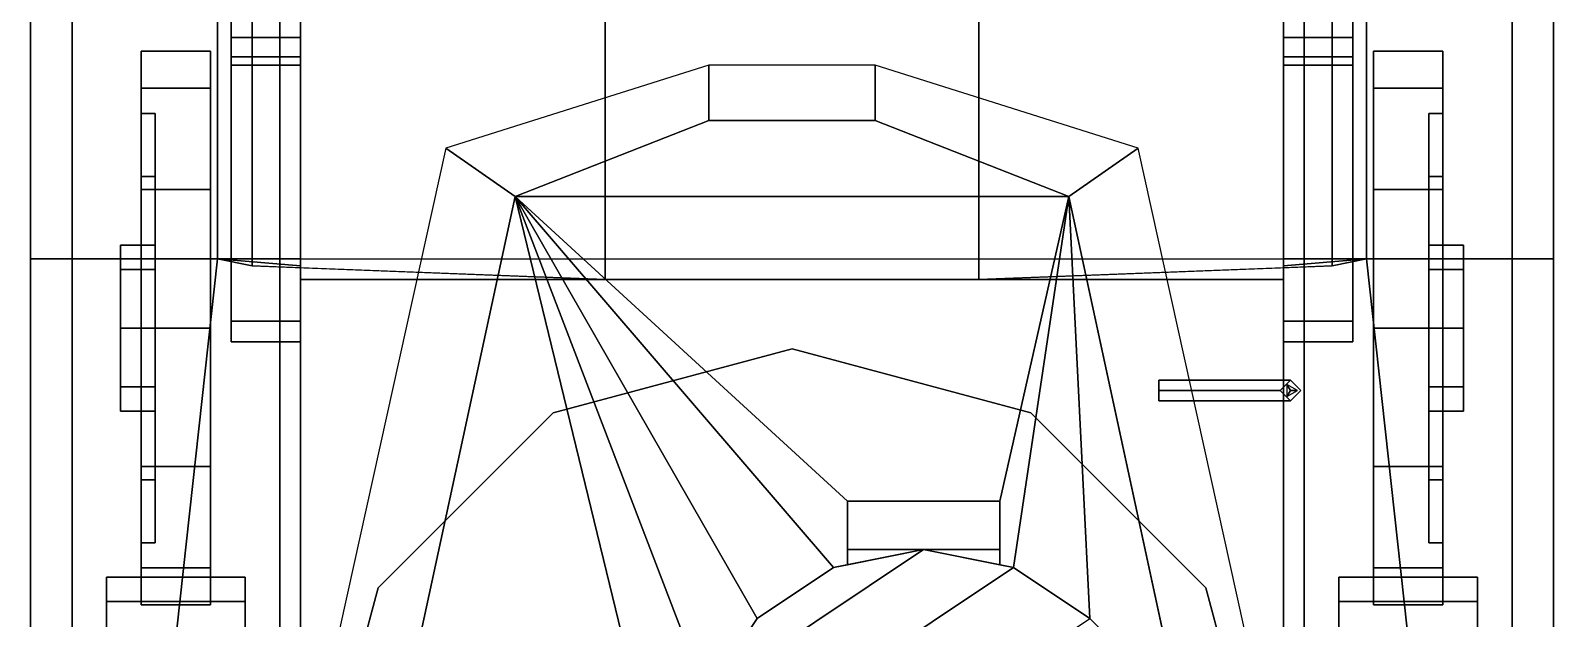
# Model space of a CAD drawing. Header units: millimetres. Extents: x -1.1 to 1.1, y -2.2 to 9.7.
# Drawn here: x -1.1 to 1.1, y 0.08 to 0.93 of the extents above; entities that cross this region are included whole.
import ezdxf

# ---------------------------------------------------------------- set-up
doc = ezdxf.new("R2010")
doc.units = ezdxf.units.MM
for name, color, linetype in [('addon', 4, 'Continuous'), ('fenders', 6, 'Continuous'), ('suspension', 5, 'Continuous'), ('tracks', 3, 'Continuous'), ('turret', 2, 'Continuous'), ('wheels', 2, 'Continuous')]:
    doc.layers.add(name, color=color, linetype=linetype)

msp = doc.modelspace()

# ---------------------------------------------------------------- linework, layer by layer
for points in [[(-0.71, 2.19, 0.42), (-0.71, 2.1, 0.33), (-0.71, -1.35, 0.33), (-0.71, -1.46, 1)], [(-0.71, 2.01, 1.05), (-0.71, 2.19, 0.42), (-0.71, -1.46, 1), (-0.71, 0.6, 1.05)], [(0.71, -1.35, 0.33), (0.71, 2.1, 0.33), (0.71, 2.19, 0.42), (0.71, -1.46, 1)], [(0.71, -1.46, 1), (0.71, 2.19, 0.42), (0.71, 2.01, 1.05), (0.71, 0.6, 1.05)], [(-0.71, -1.35, 0.33), (-0.71, 2.1, 0.33), (0.71, 2.1, 0.33), (0.71, -1.35, 0.33)], [(0.71, 0.6, 1.05), (0.71, 2.01, 1.05), (-0.71, 2.01, 1.05), (-0.71, 0.6, 1.05)], [(-0.78, 0.59, 1.2), (-0.78, 1.67, 1.2), (-0.83, 1.67, 1.09), (-0.83, 0.6, 1.09)], [(-0.83, 0.6, 1.09), (-0.83, 1.67, 1.09), (-0.83, 1.67, 0.97), (-0.83, 0.6, 1.01)], [(-0.27, 0.57, 1.35), (-0.27, 1.54, 1.35), (-0.78, 1.67, 1.2), (-0.78, 0.59, 1.2)], [(0.78, 0.59, 1.2), (0.78, 1.67, 1.2), (0.27, 1.54, 1.35), (0.27, 0.57, 1.35)], [(0.83, 0.6, 1.09), (0.83, 1.67, 1.09), (0.78, 1.67, 1.2), (0.78, 0.59, 1.2)], [(0.83, 0.6, 1.01), (0.83, 1.67, 0.97), (0.83, 1.67, 1.09), (0.83, 0.6, 1.09)], [(0.27, 0.57, 1.35), (0.27, 1.54, 1.35), (-0.27, 1.54, 1.35), (-0.27, 0.57, 1.35)], [(-0.71, 0.5873, 1.2206), (-0.78, 0.59, 1.2), (-0.83, 0.6, 1.09), (-0.71, 0.59, 1.2)], [(-0.71, 0.59, 1.2), (-0.83, 0.6, 1.09), (-0.83, 0.6, 1.01), (-0.71, 0.6, 1.09)], [(-0.71, 0.6, 1.09), (-0.83, 0.6, 1.01), (-0.83, 0.6, 1.01), (-0.71, 0.6, 1.05)], [(-0.71, -1.46, 1), (-0.71, 0.59, 1.2), (-0.71, 0.6, 1.09)], [(-0.71, -1.46, 1), (-0.71, 0.6, 1.09), (-0.71, 0.6, 1.05)], [(0.71, -1.46, 1), (0.71, 0.6, 1.09), (0.71, 0.59, 1.2), (0.71, -1.46, 1)], [(0.71, -1.46, 1), (0.71, 0.6, 1.05), (0.71, 0.6, 1.09), (0.71, -1.46, 1)], [(0.71, 0.59, 1.2), (0.83, 0.6, 1.09), (0.78, 0.59, 1.2), (0.71, 0.5873, 1.2206)], [(0.71, 0.6, 1.09), (0.83, 0.6, 1.01), (0.83, 0.6, 1.09), (0.71, 0.59, 1.2)], [(0.71, 0.6, 1.05), (0.83, 0.6, 1.01), (0.83, 0.6, 1.01), (0.71, 0.6, 1.09)], [(-0.71, -1.46, 1), (-0.71, 0.57, 1.35), (-0.71, 0.59, 1.2)], [(0.71, -1.46, 1), (0.71, 0.59, 1.2), (0.71, 0.57, 1.35), (0.71, -1.46, 1)], [(0.71, -1.32, 1.39), (0.71, 0.57, 1.39), (-0.71, 0.57, 1.39), (-0.71, -1.32, 1.39)], [(-0.71, -1.32, 1.39), (-0.71, 0.57, 1.39), (-0.71, 0.57, 1.35), (-0.71, -1.46, 1)], [(0.71, -1.46, 1), (0.71, 0.57, 1.35), (0.71, 0.57, 1.39), (0.71, -1.32, 1.39)]]:
    msp.add_3dface(points)
at = {"layer": 'addon'}
for points in [[(-0.71, 0.57, 1.35), (-0.27, 0.57, 1.35), (-0.71, 0.5873, 1.2206)], [(0.71, 0.5873, 1.2206), (0.71, 0.5873, 1.2206), (0.27, 0.57, 1.35), (0.71, 0.57, 1.35)], [(-0.71, 0.57, 1.39), (-0.27, 0.57, 1.35), (-0.71, 0.57, 1.35)], [(0.71, 0.57, 1.39), (0.27, 0.57, 1.35), (-0.27, 0.57, 1.35), (-0.71, 0.57, 1.39)], [(0.71, 0.57, 1.35), (0.71, 0.57, 1.35), (0.27, 0.57, 1.35), (0.71, 0.57, 1.39)]]:
    msp.add_3dface(points, dxfattribs=at)
at = {"layer": 'fenders'}
for points in [[(-0.83, 0.6, 1.01), (-0.83, 1.67, 0.97), (-1.1, 1.67, 0.97), (-1.1, 0.6, 1.01)], [(-1.1, 0.6, 1.01), (-1.1, 1.67, 0.97), (-1.1, 1.67, 0.94), (-1.1, 0.6, 0.98)], [(1.1, 0.6, 1.01), (1.1, 1.67, 0.97), (0.83, 1.67, 0.97), (0.83, 0.6, 1.01)], [(1.1, 0.6, 0.98), (1.1, 1.67, 0.94), (1.1, 1.67, 0.97), (1.1, 0.6, 1.01)], [(-1.1, -1.86, 1.1), (-1.1, 0.6, 1.01), (-1.1, 0.6, 0.98), (-1.1, -1.86, 1.07)], [(-0.71, -1.86, 1.1), (-0.71, 0.6, 1.01), (-0.83, 0.6, 1.01), (-1.1, -1.86, 1.1)], [(-1.1, -1.86, 1.1), (-0.83, 0.6, 1.01), (-1.1, 0.6, 1.01), (-1.1, -1.86, 1.1)], [(1.1, -1.86, 1.1), (0.83, 0.6, 1.01), (0.71, 0.6, 1.01), (0.71, -1.86, 1.1)], [(1.1, -1.86, 1.1), (1.1, 0.6, 1.01), (0.83, 0.6, 1.01), (1.1, -1.86, 1.1)], [(1.1, -1.86, 1.07), (1.1, 0.6, 0.98), (1.1, 0.6, 1.01), (1.1, -1.86, 1.1)]]:
    msp.add_3dface(points, dxfattribs=at)
at = {"layer": 'suspension'}
for points in [[(-0.81, 0.96, 0.65), (-0.81, 1.36, 0.52), (-0.81, 0.92, 0.41), (-0.81, 0.96, 0.65)], [(-0.81, 1.36, 0.52), (-0.81, 1.36, 0.38), (-0.81, 1.33, 0.38), (-0.81, 0.92, 0.41)], [(0.81, 0.92, 0.41), (0.81, 1.36, 0.52), (0.81, 0.96, 0.65), (0.81, 0.88, 0.65)], [(0.81, 1.33, 0.38), (0.81, 1.36, 0.38), (0.81, 1.36, 0.52), (0.81, 0.92, 0.41)], [(-0.81, 0.92, 0.41), (-0.81, 1.33, 0.38), (-0.71, 1.33, 0.38), (-0.71, 0.92, 0.41)], [(0.71, 0.92, 0.41), (0.71, 1.33, 0.38), (0.81, 1.33, 0.38), (0.81, 0.92, 0.41)], [(-0.81, 0.92, 0.41), (-0.81, 0.48, 0.52), (-0.81, 0.88, 0.65), (-0.81, 0.96, 0.65)], [(-0.81, 0.96, 0.65), (-0.81, 0.88, 0.65), (-0.71, 0.88, 0.65), (-0.71, 0.96, 0.65)], [(-0.81, 0.96, 0.37), (-0.81, 0.8917, 0.3983), (-0.81, 0.92, 0.41), (-0.81, 0.9483, 0.3983)], [(-0.81, 0.9483, 0.3417), (-0.81, 0.88, 0.37), (-0.81, 0.8917, 0.3983), (-0.81, 0.96, 0.37)], [(-0.81, 0.92, 0.33), (-0.81, 0.9483, 0.3417), (-0.71, 0.9483, 0.3417), (-0.71, 0.92, 0.33)], [(-0.81, 0.9483, 0.3983), (-0.81, 0.92, 0.41), (-0.71, 0.92, 0.41), (-0.71, 0.9483, 0.3983)], [(-0.81, 0.92, 0.33), (-0.81, 0.8917, 0.3417), (-0.81, 0.88, 0.37), (-0.81, 0.9483, 0.3417)], [(0.81, 0.88, 0.65), (0.81, 0.96, 0.65), (0.71, 0.96, 0.65), (0.71, 0.88, 0.65)], [(0.81, 0.92, 0.41), (0.81, 0.9483, 0.3983), (0.71, 0.9483, 0.3983), (0.71, 0.92, 0.41)], [(0.81, 0.9483, 0.3417), (0.81, 0.92, 0.33), (0.71, 0.92, 0.33), (0.71, 0.9483, 0.3417)], [(0.81, 0.92, 0.33), (0.81, 0.9483, 0.3417), (0.81, 0.96, 0.37), (0.81, 0.8917, 0.3417)], [(0.81, 0.8917, 0.3417), (0.81, 0.96, 0.37), (0.81, 0.9483, 0.3983), (0.81, 0.88, 0.37)], [(0.81, 0.88, 0.37), (0.81, 0.9483, 0.3983), (0.81, 0.92, 0.41), (0.81, 0.8917, 0.3983)], [(-0.81, 0.8917, 0.3417), (-0.81, 0.92, 0.33), (-0.71, 0.92, 0.33), (-0.71, 0.8917, 0.3417)], [(-0.81, 0.92, 0.41), (-0.81, 0.8917, 0.3983), (-0.71, 0.8917, 0.3983), (-0.71, 0.92, 0.41)], [(-0.81, 0.51, 0.38), (-0.81, 0.48, 0.38), (-0.81, 0.48, 0.52), (-0.81, 0.92, 0.41)], [(-0.71, 0.92, 0.41), (-0.71, 0.51, 0.38), (-0.81, 0.51, 0.38), (-0.81, 0.92, 0.41)], [(0.81, 0.92, 0.41), (0.81, 0.51, 0.38), (0.71, 0.51, 0.38), (0.71, 0.92, 0.41)], [(0.81, 0.8917, 0.3983), (0.81, 0.92, 0.41), (0.71, 0.92, 0.41), (0.71, 0.8917, 0.3983)], [(0.81, 0.92, 0.33), (0.81, 0.8917, 0.3417), (0.71, 0.8917, 0.3417), (0.71, 0.92, 0.33)], [(0.81, 0.88, 0.65), (0.81, 0.48, 0.52), (0.81, 0.92, 0.41), (0.81, 0.88, 0.65)], [(0.81, 0.48, 0.52), (0.81, 0.48, 0.38), (0.81, 0.51, 0.38), (0.81, 0.92, 0.41)], [(-0.81, 0.88, 0.37), (-0.81, 0.8917, 0.3417), (-0.71, 0.8917, 0.3417), (-0.71, 0.88, 0.37)], [(-0.81, 0.8917, 0.3983), (-0.81, 0.88, 0.37), (-0.71, 0.88, 0.37), (-0.71, 0.8917, 0.3983)], [(-0.81, 0.88, 0.65), (-0.81, 0.48, 0.52), (-0.71, 0.48, 0.52), (-0.71, 0.88, 0.65)], [(0.81, 0.88, 0.37), (0.81, 0.8917, 0.3983), (0.71, 0.8917, 0.3983), (0.71, 0.88, 0.37)], [(0.81, 0.8917, 0.3417), (0.81, 0.88, 0.37), (0.71, 0.88, 0.37), (0.71, 0.8917, 0.3417)], [(0.71, 0.88, 0.65), (0.71, 0.48, 0.52), (0.81, 0.48, 0.52), (0.81, 0.88, 0.65)], [(-0.71, 0.51, 0.38), (-0.71, 0.48, 0.38), (-0.81, 0.48, 0.38), (-0.81, 0.51, 0.38)], [(0.81, 0.51, 0.38), (0.81, 0.48, 0.38), (0.71, 0.48, 0.38), (0.71, 0.51, 0.38)], [(-0.81, 0.48, 0.52), (-0.81, 0.48, 0.38), (-0.71, 0.48, 0.38), (-0.71, 0.48, 0.52)], [(0.71, 0.48, 0.52), (0.71, 0.48, 0.38), (0.81, 0.48, 0.38), (0.81, 0.48, 0.52)]]:
    msp.add_3dface(points, dxfattribs=at)
at = {"layer": 'tracks'}
for points in [[(-1.04, 1.4, -0.02), (-1.04, -1.38, -0.02), (-1.04, -1.37), (-1.04, 1.39)], [(-0.74, 1.4, -0.02), (-0.74, -1.38, -0.02), (-1.04, -1.38, -0.02), (-1.04, 1.4, -0.02)], [(-1.04, 1.39), (-1.04, -1.37), (-0.74, -1.37), (-0.74, 1.39)], [(-0.74, -1.37), (-0.74, -1.38, -0.02), (-0.74, 1.4, -0.02), (-0.74, 1.39)], [(0.74, 1.4, -0.02), (0.74, -1.38, -0.02), (0.74, -1.37), (0.74, 1.39)], [(1.04, 1.4, -0.02), (1.04, -1.38, -0.02), (0.74, -1.38, -0.02), (0.74, 1.4, -0.02)], [(0.74, 1.39), (0.74, -1.37), (1.04, -1.37), (1.04, 1.39)], [(1.04, -1.37), (1.04, -1.38, -0.02), (1.04, 1.4, -0.02), (1.04, 1.39)], [(-0.74, 1.34, 0.8), (-0.74, 0.02, 0.9), (-1.04, 0.02, 0.9), (-1.04, 1.34, 0.8)], [(-1.04, 0.02, 0.9), (-1.04, 0.02, 0.92), (-1.04, 1.34, 0.82), (-1.04, 1.34, 0.8)], [(-1.04, 1.34, 0.82), (-1.04, 0.02, 0.92), (-0.74, 0.02, 0.92), (-0.74, 1.34, 0.82)], [(-0.74, 1.34, 0.82), (-0.74, 0.02, 0.92), (-0.74, 0.02, 0.9), (-0.74, 1.34, 0.8)], [(0.74, 0.02, 0.9), (0.74, 0.02, 0.92), (0.74, 1.34, 0.82), (0.74, 1.34, 0.8)], [(0.74, 1.34, 0.82), (0.74, 0.02, 0.92), (1.04, 0.02, 0.92), (1.04, 1.34, 0.82)], [(1.04, 1.34, 0.8), (1.04, 0.02, 0.9), (0.74, 0.02, 0.9), (0.74, 1.34, 0.8)], [(1.04, 1.34, 0.82), (1.04, 0.02, 0.92), (1.04, 0.02, 0.9), (1.04, 1.34, 0.8)]]:
    msp.add_3dface(points, dxfattribs=at)
at = {"layer": 'turret'}
for points in [[(-0.12, 0.8, 1.93), (-0.12, 0.88, 1.44), (-0.5, 0.76, 1.44), (-0.4, 0.69, 1.93)], [(0.12, 0.8, 1.93), (0.12, 0.88, 1.44), (-0.12, 0.88, 1.44), (-0.12, 0.8, 1.93)], [(0.5, 0.76, 1.44), (0.12, 0.88, 1.44), (0.12, 0.8, 1.93), (0.4, 0.69, 1.93)], [(0.4, 0.69, 1.93), (0.12, 0.8, 1.93), (-0.12, 0.8, 1.93), (-0.4, 0.69, 1.93)], [(-0.5, 0.76, 1.44), (-0.71, -0.19, 1.44), (-0.59, -0.19, 1.93), (-0.4, 0.69, 1.93)], [(0.59, -0.19, 1.93), (0.71, -0.19, 1.44), (0.5, 0.76, 1.44), (0.4, 0.69, 1.93)], [(-0.4, 0.69, 1.93), (-0.59, -0.19, 1.93), (-0.22, -0.05, 1.93)], [(-0.4, 0.69, 1.93), (0.08, 0.25, 1.93), (0.3, 0.25, 1.93), (0.4, 0.69, 1.93)], [(-0.4, 0.69, 1.93), (-0.22, -0.05, 1.93), (-0.1281, -0.05, 1.93), (-0.1241, -0.0299, 1.93)], [(-0.4, 0.69, 1.93), (-0.1241, -0.0299, 1.93), (-0.1241, -0.0299, 1.93), (-0.0504, 0.0804, 1.93)], [(-0.4, 0.69, 1.93), (-0.0504, 0.0804, 1.93), (-0.0504, 0.0804, 1.93), (0.0599, 0.1541, 1.93)], [(-0.4, 0.69, 1.93), (0.0599, 0.1541, 1.93), (0.08, 0.1581, 1.93), (0.08, 0.25, 1.93)], [(0.3, 0.1581, 1.93), (0.3201, 0.1541, 1.93), (0.4, 0.69, 1.93), (0.3, 0.25, 1.93)], [(0.4304, 0.0804, 1.93), (0.4304, 0.0804, 1.93), (0.4, 0.69, 1.93), (0.3201, 0.1541, 1.93)], [(0.5598, -0.05, 1.93), (0.5598, -0.05, 1.93), (0.4, 0.69, 1.93), (0.4304, 0.0804, 1.93)], [(0, 0.47, 1.39), (-0.345, 0.3776, 1.39), (-0.345, 0.3776, 1.44), (0, 0.47, 1.44)], [(0.345, 0.3776, 1.39), (0, 0.47, 1.39), (0, 0.47, 1.44), (0.345, 0.3776, 1.44)], [(0.705, 0.41, 1.815), (0.72, 0.425, 1.8), (0.53, 0.425, 1.8), (0.53, 0.41, 1.815)], [(0.72, 0.425, 1.8), (0.705, 0.41, 1.785), (0.53, 0.41, 1.785), (0.53, 0.425, 1.8)], [(0.72, 0.425, 1.76), (0.705, 0.41, 1.76), (0.705, 0.41, 1.97), (0.72, 0.425, 1.97)], [(0.72, 0.425, 1.97), (0.705, 0.41, 1.97), (0.72, 0.395, 1.97), (0.735, 0.41, 1.97)], [(0.73, 0.41, 1.97), (0.715, 0.4187, 1.97), (0.72, 0.41, 2.97)], [(0.715, 0.4187, 1.97), (0.715, 0.4013, 1.97), (0.72, 0.41, 2.97)], [(0.735, 0.41, 1.76), (0.72, 0.425, 1.76), (0.72, 0.425, 1.97), (0.735, 0.41, 1.97)], [(0.705, 0.41, 1.785), (0.72, 0.395, 1.8), (0.53, 0.395, 1.8), (0.53, 0.41, 1.785)], [(0.72, 0.395, 1.8), (0.705, 0.41, 1.815), (0.53, 0.41, 1.815), (0.53, 0.395, 1.8)], [(0.705, 0.41, 1.76), (0.72, 0.395, 1.76), (0.72, 0.395, 1.97), (0.705, 0.41, 1.97)], [(0.715, 0.4013, 1.97), (0.73, 0.41, 1.97), (0.72, 0.41, 2.97)], [(0.72, 0.395, 1.76), (0.735, 0.41, 1.76), (0.735, 0.41, 1.97), (0.72, 0.395, 1.97)], [(-0.345, 0.3776, 1.39), (-0.5976, 0.125, 1.39), (-0.5976, 0.125, 1.44), (-0.345, 0.3776, 1.44)], [(0.5976, 0.125, 1.39), (0.345, 0.3776, 1.39), (0.345, 0.3776, 1.44), (0.5976, 0.125, 1.44)], [(0.08, 0.25, 1.93), (0.08, 0.1581, 1.93), (0.08, 0.18, 2.14), (0.08, 0.25, 2.07)], [(0.08, 0.25, 2.07), (0.08, 0.18, 2.14), (0.3, 0.18, 2.14), (0.3, 0.25, 2.07)], [(0.3, 0.25, 2.07), (0.3, 0.25, 1.93), (0.08, 0.25, 1.93), (0.08, 0.25, 2.07)], [(0.3, 0.18, 2.14), (0.3, 0.1581, 1.93), (0.3, 0.25, 1.93), (0.3, 0.25, 2.07)], [(0.19, 0.18, 2.15), (-0.1241, -0.0299, 2.15), (-0.15, -0.16, 2.15), (0.3201, 0.1541, 2.15)], [(0.0599, 0.1541, 2.15), (-0.0504, 0.0804, 2.15), (-0.1241, -0.0299, 2.15), (0.19, 0.18, 2.15)], [(0.19, 0.18, 2.14), (0.08, 0.1581, 2.14), (0.0599, 0.1541, 2.15), (0.19, 0.18, 2.15)], [(0.08, 0.1581, 1.93), (0.08, 0.1581, 1.93), (0.08, 0.1581, 2.14), (0.08, 0.18, 2.14)], [(0.08, 0.18, 2.14), (0.08, 0.18, 2.14), (0.08, 0.1581, 2.14), (0.19, 0.18, 2.14)], [(0.19, 0.18, 2.14), (0.19, 0.18, 2.14), (0.3, 0.1581, 2.14), (0.3, 0.18, 2.14)], [(0.3, 0.1581, 2.14), (0.19, 0.18, 2.14), (0.19, 0.18, 2.15), (0.3201, 0.1541, 2.15)], [(0.3, 0.1581, 2.14), (0.3, 0.1581, 1.93), (0.3, 0.1581, 1.93), (0.3, 0.18, 2.14)], [(0.3201, 0.1541, 2.15), (-0.15, -0.16, 2.15), (-0.1241, -0.2901, 2.15), (0.4304, 0.0804, 2.15)], [(0.0599, 0.1541, 1.93), (-0.0504, 0.0804, 1.93), (-0.0504, 0.0804, 2.15), (0.0599, 0.1541, 2.15)], [(0.08, 0.1581, 1.93), (0.0599, 0.1541, 1.93), (0.0599, 0.1541, 2.15), (0.08, 0.1581, 2.14)], [(0.3201, 0.1541, 1.93), (0.3, 0.1581, 1.93), (0.3, 0.1581, 2.14), (0.3201, 0.1541, 2.15)], [(0.4304, 0.0804, 1.93), (0.3201, 0.1541, 1.93), (0.3201, 0.1541, 2.15), (0.4304, 0.0804, 2.15)], [(-0.5976, 0.125, 1.39), (-0.69, -0.22, 1.39), (-0.69, -0.22, 1.44), (-0.5976, 0.125, 1.44)], [(0.69, -0.22, 1.39), (0.5976, 0.125, 1.39), (0.5976, 0.125, 1.44), (0.69, -0.22, 1.44)]]:
    msp.add_3dface(points, dxfattribs=at)
at = {"layer": 'wheels'}
for points in [[(-0.84, 0.8464, 0.6), (-0.84, 0.9, 0.4), (-0.94, 0.9, 0.4), (-0.94, 0.8464, 0.6)], [(-0.94, 0.8464, 0.6), (-0.94, 0.9, 0.4), (-0.94, 0.81, 0.4), (-0.94, 0.7192, 0.6192)], [(-0.84, 0.9, 0.4), (-0.84, 0.8464, 0.2), (-0.94, 0.8464, 0.2), (-0.94, 0.9, 0.4)], [(-0.94, 0.9, 0.4), (-0.94, 0.8464, 0.2), (-0.94, 0.7192, 0.1808), (-0.94, 0.81, 0.4)], [(-0.84, 0.1536, 0.6), (-0.84, 0.9, 0.4), (-0.84, 0.8464, 0.6), (-0.84, 0.3, 0.7464)], [(-0.84, 0.1, 0.4), (-0.84, 0.8464, 0.2), (-0.84, 0.9, 0.4), (-0.84, 0.1536, 0.6)], [(0.84, 0.9, 0.4), (0.84, 0.1536, 0.2), (0.84, 0.1, 0.4), (0.84, 0.8464, 0.6)], [(0.84, 0.9, 0.4), (0.84, 0.8464, 0.6), (0.94, 0.8464, 0.6), (0.94, 0.9, 0.4)], [(0.84, 0.8464, 0.2), (0.84, 0.3, 0.0536), (0.84, 0.1536, 0.2), (0.84, 0.9, 0.4)], [(0.84, 0.8464, 0.2), (0.84, 0.9, 0.4), (0.94, 0.9, 0.4), (0.94, 0.8464, 0.2)], [(0.94, 0.9, 0.4), (0.94, 0.8464, 0.6), (0.94, 0.7192, 0.6192), (0.94, 0.81, 0.4)], [(0.94, 0.8464, 0.2), (0.94, 0.9, 0.4), (0.94, 0.81, 0.4), (0.94, 0.7192, 0.1808)], [(-0.84, 0.8464, 0.2), (-0.84, 0.7, 0.0536), (-0.94, 0.7, 0.0536), (-0.94, 0.8464, 0.2)], [(-0.94, 0.8464, 0.2), (-0.94, 0.7, 0.0536), (-0.94, 0.7192, 0.1808)], [(-0.94, 0.7, 0.7464), (-0.94, 0.8464, 0.6), (-0.94, 0.7192, 0.6192)], [(-0.84, 0.7, 0.7464), (-0.84, 0.8464, 0.6), (-0.94, 0.8464, 0.6), (-0.94, 0.7, 0.7464)], [(-0.84, 0.1536, 0.2), (-0.84, 0.7, 0.0536), (-0.84, 0.8464, 0.2), (-0.84, 0.1, 0.4)], [(-0.84, 0.3, 0.7464), (-0.84, 0.8464, 0.6), (-0.84, 0.7, 0.7464), (-0.84, 0.5, 0.8)], [(0.84, 0.8464, 0.6), (0.84, 0.1, 0.4), (0.84, 0.1536, 0.6), (0.84, 0.7, 0.7464)], [(0.84, 0.7, 0.0536), (0.84, 0.5), (0.84, 0.3, 0.0536), (0.84, 0.8464, 0.2)], [(0.84, 0.7, 0.0536), (0.84, 0.8464, 0.2), (0.94, 0.8464, 0.2), (0.94, 0.7, 0.0536)], [(0.84, 0.8464, 0.6), (0.84, 0.7, 0.7464), (0.94, 0.7, 0.7464), (0.94, 0.8464, 0.6)], [(0.94, 0.7, 0.0536), (0.94, 0.8464, 0.2), (0.94, 0.7192, 0.1808)], [(0.94, 0.8464, 0.6), (0.94, 0.7, 0.7464), (0.94, 0.7192, 0.6192)], [(-0.92, 0.81, 0.4), (-0.92, 0.7192, 0.6192), (-0.94, 0.7192, 0.6192), (-0.94, 0.81, 0.4)], [(-0.92, 0.7192, 0.1808), (-0.92, 0.81, 0.4), (-0.94, 0.81, 0.4), (-0.94, 0.7192, 0.1808)], [(-0.92, 0.7192, 0.6192), (-0.92, 0.81, 0.4), (-0.92, 0.62, 0.4), (-0.92, 0.5849, 0.4849)], [(-0.92, 0.81, 0.4), (-0.92, 0.7192, 0.1808), (-0.92, 0.5849, 0.3151), (-0.92, 0.62, 0.4)], [(0.92, 0.81, 0.4), (0.92, 0.7192, 0.6192), (0.92, 0.5849, 0.4849), (0.92, 0.62, 0.4)], [(0.92, 0.7192, 0.6192), (0.92, 0.81, 0.4), (0.94, 0.81, 0.4), (0.94, 0.7192, 0.6192)], [(0.92, 0.7192, 0.1808), (0.92, 0.81, 0.4), (0.92, 0.62, 0.4), (0.92, 0.5849, 0.3151)], [(0.92, 0.81, 0.4), (0.92, 0.7192, 0.1808), (0.94, 0.7192, 0.1808), (0.94, 0.81, 0.4)], [(-0.94, 0.7, 0.0536), (-0.94, 0.5), (-0.94, 0.5, 0.09), (-0.94, 0.7192, 0.1808)], [(-0.92, 0.5, 0.09), (-0.92, 0.7192, 0.1808), (-0.94, 0.7192, 0.1808), (-0.94, 0.5, 0.09)], [(-0.94, 0.5, 0.8), (-0.94, 0.7, 0.7464), (-0.94, 0.7192, 0.6192), (-0.94, 0.5, 0.71)], [(-0.92, 0.7192, 0.6192), (-0.92, 0.5, 0.71), (-0.94, 0.5, 0.71), (-0.94, 0.7192, 0.6192)], [(-0.92, 0.5, 0.71), (-0.92, 0.7192, 0.6192), (-0.92, 0.5849, 0.4849), (-0.92, 0.5, 0.52)], [(-0.92, 0.7192, 0.1808), (-0.92, 0.5, 0.09), (-0.92, 0.5, 0.28), (-0.92, 0.5849, 0.3151)], [(0.92, 0.7192, 0.6192), (0.92, 0.5, 0.71), (0.92, 0.5, 0.52), (0.92, 0.5849, 0.4849)], [(0.92, 0.5, 0.09), (0.92, 0.7192, 0.1808), (0.92, 0.5849, 0.3151), (0.92, 0.5, 0.28)], [(0.92, 0.7192, 0.1808), (0.92, 0.5, 0.09), (0.94, 0.5, 0.09), (0.94, 0.7192, 0.1808)], [(0.92, 0.5, 0.71), (0.92, 0.7192, 0.6192), (0.94, 0.7192, 0.6192), (0.94, 0.5, 0.71)], [(0.94, 0.5), (0.94, 0.7, 0.0536), (0.94, 0.7192, 0.1808), (0.94, 0.5, 0.09)], [(0.94, 0.7, 0.7464), (0.94, 0.5, 0.8), (0.94, 0.5, 0.71), (0.94, 0.7192, 0.6192)], [(-0.84, 0.7, 0.0536), (-0.84, 0.5), (-0.94, 0.5), (-0.94, 0.7, 0.0536)], [(-0.84, 0.5, 0.8), (-0.84, 0.7, 0.7464), (-0.94, 0.7, 0.7464), (-0.94, 0.5, 0.8)], [(-0.84, 0.3, 0.0536), (-0.84, 0.5), (-0.84, 0.7, 0.0536), (-0.84, 0.1536, 0.2)], [(0.84, 0.5), (0.84, 0.7, 0.0536), (0.94, 0.7, 0.0536), (0.94, 0.5)], [(0.84, 0.7, 0.7464), (0.84, 0.1536, 0.6), (0.84, 0.3, 0.7464), (0.84, 0.5, 0.8)], [(0.84, 0.7, 0.7464), (0.84, 0.5, 0.8), (0.94, 0.5, 0.8), (0.94, 0.7, 0.7464)], [(-0.92, 0.5849, 0.4849), (-0.92, 0.62, 0.4), (-0.97, 0.62, 0.4), (-0.97, 0.5849, 0.4849)], [(-0.92, 0.62, 0.4), (-0.92, 0.5849, 0.3151), (-0.97, 0.5849, 0.3151), (-0.97, 0.62, 0.4)], [(-0.97, 0.5, 0.52), (-0.97, 0.5849, 0.4849), (-0.97, 0.62, 0.4), (-0.97, 0.4151, 0.4849)], [(-0.97, 0.4151, 0.4849), (-0.97, 0.62, 0.4), (-0.97, 0.5849, 0.3151), (-0.97, 0.38, 0.4)], [(0.92, 0.5849, 0.3151), (0.92, 0.62, 0.4), (0.97, 0.62, 0.4), (0.97, 0.5849, 0.3151)], [(0.92, 0.62, 0.4), (0.92, 0.5849, 0.4849), (0.97, 0.5849, 0.4849), (0.97, 0.62, 0.4)], [(0.97, 0.62, 0.4), (0.97, 0.4151, 0.3151), (0.97, 0.5, 0.28), (0.97, 0.5849, 0.3151)], [(0.97, 0.5849, 0.4849), (0.97, 0.38, 0.4), (0.97, 0.4151, 0.3151), (0.97, 0.62, 0.4)], [(-0.92, 0.5849, 0.3151), (-0.92, 0.5, 0.28), (-0.97, 0.5, 0.28), (-0.97, 0.5849, 0.3151)], [(-0.97, 0.38, 0.4), (-0.97, 0.5849, 0.3151), (-0.97, 0.5, 0.28), (-0.97, 0.4151, 0.3151)], [(-0.92, 0.5, 0.52), (-0.92, 0.5849, 0.4849), (-0.97, 0.5849, 0.4849), (-0.97, 0.5, 0.52)], [(0.92, 0.5, 0.28), (0.92, 0.5849, 0.3151), (0.97, 0.5849, 0.3151), (0.97, 0.5, 0.28)], [(0.92, 0.5849, 0.4849), (0.92, 0.5, 0.52), (0.97, 0.5, 0.52), (0.97, 0.5849, 0.4849)], [(0.97, 0.5, 0.52), (0.97, 0.4151, 0.4849), (0.97, 0.38, 0.4), (0.97, 0.5849, 0.4849)], [(-0.92, 0.5, 0.28), (-0.92, 0.4151, 0.3151), (-0.97, 0.4151, 0.3151), (-0.97, 0.5, 0.28)], [(-0.92, 0.4151, 0.4849), (-0.92, 0.5, 0.52), (-0.97, 0.5, 0.52), (-0.97, 0.4151, 0.4849)], [(-0.94, 0.5), (-0.94, 0.3, 0.0536), (-0.94, 0.2808, 0.1808), (-0.94, 0.5, 0.09)], [(-0.84, 0.5), (-0.84, 0.3, 0.0536), (-0.94, 0.3, 0.0536), (-0.94, 0.5)], [(-0.92, 0.2808, 0.1808), (-0.92, 0.5, 0.09), (-0.94, 0.5, 0.09), (-0.94, 0.2808, 0.1808)], [(-0.84, 0.3, 0.7464), (-0.84, 0.5, 0.8), (-0.94, 0.5, 0.8), (-0.94, 0.3, 0.7464)], [(-0.94, 0.3, 0.7464), (-0.94, 0.5, 0.8), (-0.94, 0.5, 0.71), (-0.94, 0.2808, 0.6192)], [(-0.92, 0.5, 0.71), (-0.92, 0.2808, 0.6192), (-0.94, 0.2808, 0.6192), (-0.94, 0.5, 0.71)], [(-0.92, 0.2808, 0.6192), (-0.92, 0.5, 0.71), (-0.92, 0.5, 0.52), (-0.92, 0.4151, 0.4849)], [(-0.92, 0.5, 0.09), (-0.92, 0.2808, 0.1808), (-0.92, 0.4151, 0.3151), (-0.92, 0.5, 0.28)], [(0.84, 0.3, 0.0536), (0.84, 0.5), (0.94, 0.5), (0.94, 0.3, 0.0536)], [(0.84, 0.5, 0.8), (0.84, 0.3, 0.7464), (0.94, 0.3, 0.7464), (0.94, 0.5, 0.8)], [(0.92, 0.5, 0.71), (0.92, 0.2808, 0.6192), (0.92, 0.4151, 0.4849), (0.92, 0.5, 0.52)], [(0.92, 0.2808, 0.1808), (0.92, 0.5, 0.09), (0.92, 0.5, 0.28), (0.92, 0.4151, 0.3151)], [(0.92, 0.4151, 0.3151), (0.92, 0.5, 0.28), (0.97, 0.5, 0.28), (0.97, 0.4151, 0.3151)], [(0.92, 0.5, 0.09), (0.92, 0.2808, 0.1808), (0.94, 0.2808, 0.1808), (0.94, 0.5, 0.09)], [(0.92, 0.5, 0.52), (0.92, 0.4151, 0.4849), (0.97, 0.4151, 0.4849), (0.97, 0.5, 0.52)], [(0.92, 0.2808, 0.6192), (0.92, 0.5, 0.71), (0.94, 0.5, 0.71), (0.94, 0.2808, 0.6192)], [(0.94, 0.3, 0.0536), (0.94, 0.5), (0.94, 0.5, 0.09), (0.94, 0.2808, 0.1808)], [(0.94, 0.5, 0.8), (0.94, 0.3, 0.7464), (0.94, 0.2808, 0.6192), (0.94, 0.5, 0.71)], [(-0.92, 0.38, 0.4), (-0.92, 0.4151, 0.4849), (-0.97, 0.4151, 0.4849), (-0.97, 0.38, 0.4)], [(-0.92, 0.4151, 0.3151), (-0.92, 0.38, 0.4), (-0.97, 0.38, 0.4), (-0.97, 0.4151, 0.3151)], [(-0.92, 0.19, 0.4), (-0.92, 0.2808, 0.6192), (-0.92, 0.4151, 0.4849), (-0.92, 0.38, 0.4)], [(-0.92, 0.2808, 0.1808), (-0.92, 0.19, 0.4), (-0.92, 0.38, 0.4), (-0.92, 0.4151, 0.3151)], [(0.92, 0.2808, 0.6192), (0.92, 0.19, 0.4), (0.92, 0.38, 0.4), (0.92, 0.4151, 0.4849)], [(0.92, 0.19, 0.4), (0.92, 0.2808, 0.1808), (0.92, 0.4151, 0.3151), (0.92, 0.38, 0.4)], [(0.92, 0.38, 0.4), (0.92, 0.4151, 0.3151), (0.97, 0.4151, 0.3151), (0.97, 0.38, 0.4)], [(0.92, 0.4151, 0.4849), (0.92, 0.38, 0.4), (0.97, 0.38, 0.4), (0.97, 0.4151, 0.4849)], [(-0.84, 0.3, 0.0536), (-0.84, 0.1536, 0.2), (-0.94, 0.1536, 0.2), (-0.94, 0.3, 0.0536)], [(-0.94, 0.3, 0.0536), (-0.94, 0.1536, 0.2), (-0.94, 0.2808, 0.1808)], [(-0.94, 0.1536, 0.6), (-0.94, 0.3, 0.7464), (-0.94, 0.2808, 0.6192)], [(-0.84, 0.1536, 0.6), (-0.84, 0.3, 0.7464), (-0.94, 0.3, 0.7464), (-0.94, 0.1536, 0.6)], [(0.84, 0.1536, 0.2), (0.84, 0.3, 0.0536), (0.94, 0.3, 0.0536), (0.94, 0.1536, 0.2)], [(0.84, 0.3, 0.7464), (0.84, 0.1536, 0.6), (0.94, 0.1536, 0.6), (0.94, 0.3, 0.7464)], [(0.94, 0.1536, 0.2), (0.94, 0.3, 0.0536), (0.94, 0.2808, 0.1808)], [(0.94, 0.3, 0.7464), (0.94, 0.1536, 0.6), (0.94, 0.2808, 0.6192)], [(-0.92, 0.2808, 0.6192), (-0.92, 0.19, 0.4), (-0.94, 0.19, 0.4), (-0.94, 0.2808, 0.6192)], [(-0.94, 0.1, 0.4), (-0.94, 0.1536, 0.6), (-0.94, 0.2808, 0.6192), (-0.94, 0.19, 0.4)], [(-0.92, 0.19, 0.4), (-0.92, 0.2808, 0.1808), (-0.94, 0.2808, 0.1808), (-0.94, 0.19, 0.4)], [(-0.94, 0.1536, 0.2), (-0.94, 0.1, 0.4), (-0.94, 0.19, 0.4), (-0.94, 0.2808, 0.1808)], [(0.92, 0.19, 0.4), (0.92, 0.2808, 0.6192), (0.94, 0.2808, 0.6192), (0.94, 0.19, 0.4)], [(0.92, 0.2808, 0.1808), (0.92, 0.19, 0.4), (0.94, 0.19, 0.4), (0.94, 0.2808, 0.1808)], [(0.94, 0.1536, 0.6), (0.94, 0.1, 0.4), (0.94, 0.19, 0.4), (0.94, 0.2808, 0.6192)], [(0.94, 0.1, 0.4), (0.94, 0.1536, 0.2), (0.94, 0.2808, 0.1808), (0.94, 0.19, 0.4)], [(-0.79, 0.1049, 0.8649), (-0.79, 0.14, 0.78), (-0.99, 0.14, 0.78), (-0.99, 0.1049, 0.8649)], [(-0.79, 0.14, 0.78), (-0.79, 0.1049, 0.6951), (-0.99, 0.1049, 0.6951), (-0.99, 0.14, 0.78)], [(-0.99, 0.1049, 0.8649), (-0.99, 0.14, 0.78), (-0.99, 0.1049, 0.6951), (-0.99, 0.02, 0.66)], [(-0.84, 0.1, 0.4), (-0.84, 0.1536, 0.6), (-0.94, 0.1536, 0.6), (-0.94, 0.1, 0.4)], [(-0.84, 0.1536, 0.2), (-0.84, 0.1, 0.4), (-0.94, 0.1, 0.4), (-0.94, 0.1536, 0.2)], [(0.79, 0.1049, 0.6951), (0.79, 0.14, 0.78), (0.99, 0.14, 0.78), (0.99, 0.1049, 0.6951)], [(0.79, 0.14, 0.78), (0.79, 0.1049, 0.8649), (0.99, 0.1049, 0.8649), (0.99, 0.14, 0.78)], [(0.84, 0.1536, 0.6), (0.84, 0.1, 0.4), (0.94, 0.1, 0.4), (0.94, 0.1536, 0.6)], [(0.84, 0.1, 0.4), (0.84, 0.1536, 0.2), (0.94, 0.1536, 0.2), (0.94, 0.1, 0.4)], [(0.99, -0.0649, 0.8649), (0.99, 0.02, 0.66), (0.99, 0.1049, 0.6951), (0.99, 0.14, 0.78)], [(0.99, 0.02, 0.9), (0.99, -0.0649, 0.8649), (0.99, 0.14, 0.78), (0.99, 0.1049, 0.8649)], [(-0.79, 0.02, 0.9), (-0.79, 0.1049, 0.8649), (-0.99, 0.1049, 0.8649), (-0.99, 0.02, 0.9)], [(-0.79, 0.1049, 0.6951), (-0.79, 0.02, 0.66), (-0.99, 0.02, 0.66), (-0.99, 0.1049, 0.6951)], [(-0.99, 0.02, 0.9), (-0.99, 0.1049, 0.8649), (-0.99, -0.1, 0.78), (-0.99, -0.0649, 0.8649)], [(-0.99, 0.1049, 0.8649), (-0.99, 0.02, 0.66), (-0.99, -0.0649, 0.6951), (-0.99, -0.1, 0.78)], [(0.79, 0.02, 0.66), (0.79, 0.1049, 0.6951), (0.99, 0.1049, 0.6951), (0.99, 0.02, 0.66)], [(0.79, 0.1049, 0.8649), (0.79, 0.02, 0.9), (0.99, 0.02, 0.9), (0.99, 0.1049, 0.8649)]]:
    msp.add_3dface(points, dxfattribs=at)

doc.saveas('drawing.dxf')
